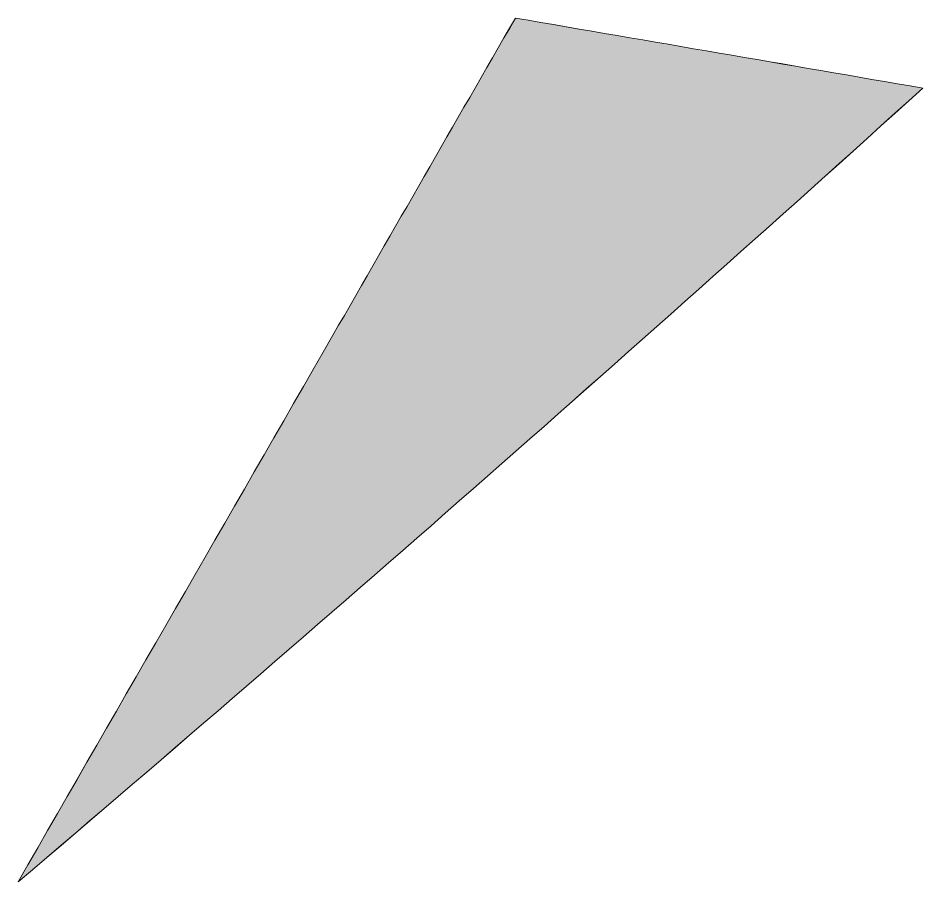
# Model space of a CAD drawing. Header units: millimetres. Extents: x 13 to 388, y -11 to 395.
# Drawn here: x 348.553 to 349.124, y -10.962 to -10.417 of the extents above; entities that cross this region are included whole.
import ezdxf

# ---------------------------------------------------------------- set-up
doc = ezdxf.new("R2010")
doc.units = ezdxf.units.MM
doc.header["$MEASUREMENT"] = 0
doc.layers.add('Layer 60', color=7, linetype='Continuous', lineweight=0)
doc.layers.add('Vector layer_56', color=7, linetype='Continuous', lineweight=0)

# ---------------------------------------------------------------- blocks, each defined once
blk = doc.blocks.new('Block_0')
at = {"layer": 'Layer 60', "true_color": 0x000000, "transparency": 33554687}
h = blk.add_hatch(color=18, dxfattribs=at)
h.dxf.hatch_style = 2
edge = h.paths.add_edge_path()
edge.add_spline(control_points=[(348.75184, -10.6166), (348.68569, -10.73169), (348.61922, -10.84645), (348.55308, -10.96154), (348.74605, -10.7977), (348.93626, -10.63036), (349.12428, -10.46069), (349.03841, -10.4459), (348.9528, -10.43119), (348.86701, -10.4165), (348.82849, -10.48315), (348.79025, -10.54987), (348.75184, -10.6166)], knot_values=[0, 0, 0, 0, 1, 1, 1, 2, 2, 2, 3, 3, 3, 4, 4, 4, 4], degree=3, periodic=0)
at = {"layer": 'Layer 60'}
blk.add_open_spline([(348.75184, -10.6166), (348.68569, -10.73169), (348.61922, -10.84645), (348.55308, -10.96154), (348.74605, -10.7977), (348.93626, -10.63036), (349.12428, -10.46069), (349.03841, -10.4459), (348.9528, -10.43119), (348.86701, -10.4165), (348.82849, -10.48315), (348.79025, -10.54987), (348.75184, -10.6166)], degree=3, knots=[0, 0, 0, 0, 1, 1, 1, 2, 2, 2, 3, 3, 3, 4, 4, 4, 4], dxfattribs=at)

msp = doc.modelspace()

# ---------------------------------------------------------------- hatches: boundary and pattern name
at = {"layer": 'Vector layer_56', "true_color": 0xff8300, "transparency": 33554687}
h = msp.add_hatch(color=30, dxfattribs=at)
h.dxf.hatch_style = 2
edge = h.paths.add_edge_path()
edge.add_spline(control_points=[(348.75184, -10.6166), (348.79025, -10.54987), (348.82849, -10.48315), (348.86702, -10.41651), (348.9528, -10.43118), (349.03842, -10.4459), (349.12428, -10.4607), (348.93626, -10.63037), (348.74605, -10.79771), (348.55307, -10.96155), (348.61922, -10.84646), (348.68569, -10.73169), (348.75184, -10.6166)], knot_values=[0, 0, 0, 0, 1, 1, 1, 2, 2, 2, 3, 3, 3, 4, 4, 4, 4], degree=3, periodic=0)

# ---------------------------------------------------------------- linework, layer by layer
at = {"layer": 'Vector layer_56'}
msp.add_open_spline([(348.75184, -10.6166), (348.79025, -10.54987), (348.82849, -10.48315), (348.86702, -10.41651), (348.9528, -10.43118), (349.03842, -10.4459), (349.12428, -10.4607), (348.93626, -10.63037), (348.74605, -10.79771), (348.55307, -10.96155), (348.61922, -10.84646), (348.68569, -10.73169), (348.75184, -10.6166)], degree=3, knots=[0, 0, 0, 0, 1, 1, 1, 2, 2, 2, 3, 3, 3, 4, 4, 4, 4], dxfattribs=at)

# ---------------------------------------------------------------- block references
at = {"layer": 'Layer 60'}
msp.add_blockref('Block_0', (0, 0), dxfattribs=at)

doc.saveas('drawing.dxf')
